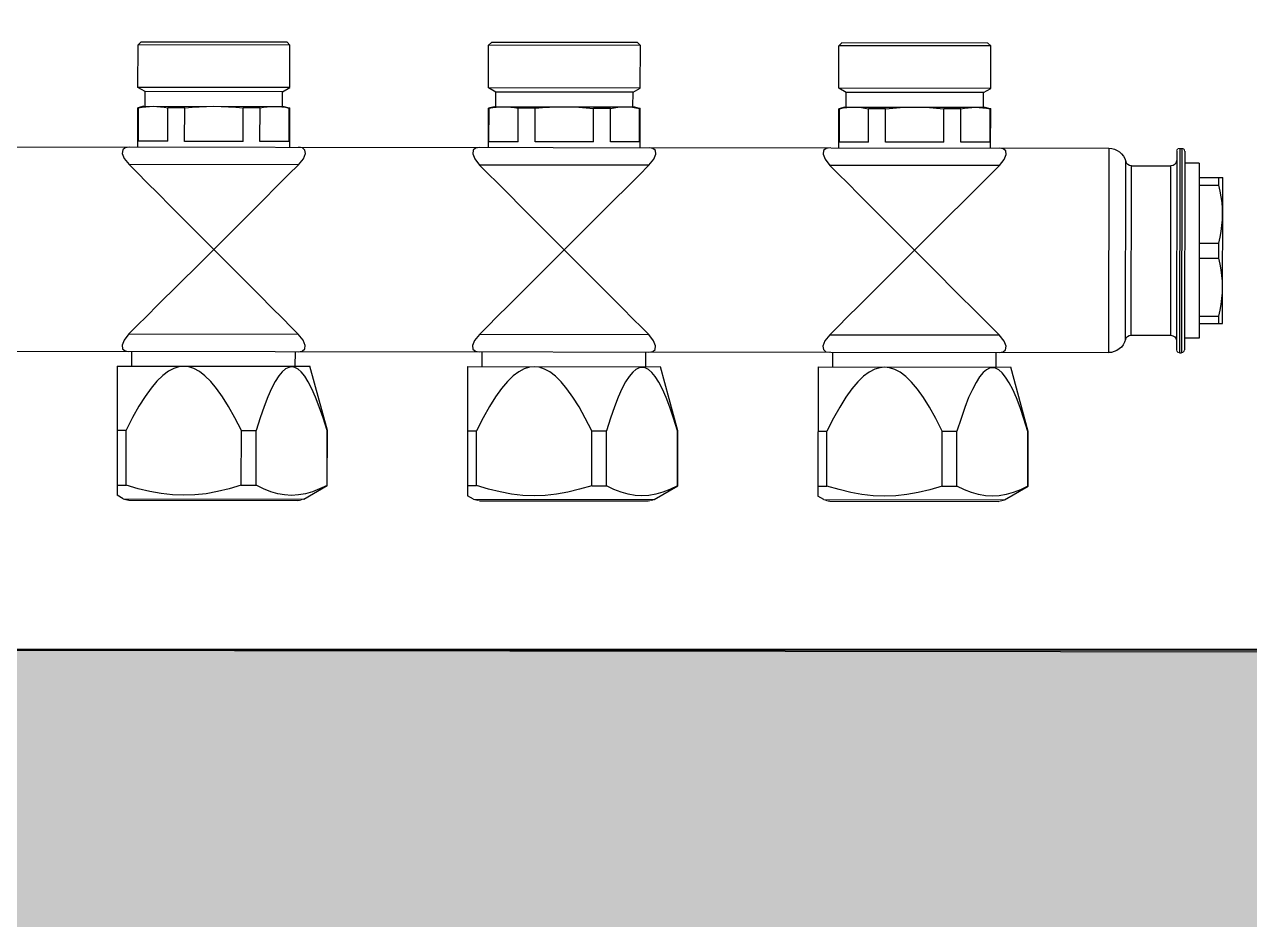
# Model space of a CAD drawing. Header units: millimetres. Extents: x 898 to 1196, y 229 to 443.
# Drawn here: x 1158.2545 to 1158.391, y 351.3377 to 351.4375 of the extents above; entities that cross this region are included whole.
import ezdxf

# ---------------------------------------------------------------- set-up
doc = ezdxf.new("R2010")
doc.units = ezdxf.units.MM
doc.layers.get('0').update_dxf_attribs({"color": 41})
for name, color, linetype, lineweight in [('alim', 5, 'Continuous', 5), ('CHAUFFAGE', 4, 'Continuous', 5), ('p hachure', 253, 'Continuous', 15), ('p mur', 7, 'Continuous', 40)]:
    doc.layers.add(name, color=color, linetype=linetype, lineweight=lineweight)

# ---------------------------------------------------------------- blocks, each defined once
blk = doc.blocks.new('AUDIT_I_240531090321-0')
at = {"color": 5, "linetype": 'Continuous'}
for centre, start, end in [((36.011, 3.885), 90, 120), ((38.903, 3.885), 60, 90), ((42.011, 3.885), 90, 120), ((44.903, 3.885), 60, 90), ((48.011, 3.885), 90, 120), ((50.903, 3.885), 60, 90)]:
    blk.add_arc(centre, 0.2, start, end, dxfattribs=at)
at = {"linetype": 'Continuous'}
for centre, start, end in [((53.995, 1.485), 90, 180), ((54.03, 1.485), 0, 90), ((53.995, -1.915), 180, 270), ((54.03, -1.915), 270, 0)]:
    blk.add_arc(centre, 0.05, start, end, dxfattribs=at)
blk = doc.blocks.new('c ef ecs')
at = {"layer": 'alim', "color": 1, "lineweight": -3}
for p, q in [((-303.87324, 72.79814), (-303.87291, 72.79846)), ((-303.87324, 72.79814), (-303.85631, 72.79814)), ((-303.87324, 72.7934), (-303.87324, 72.79814)), ((-303.87291, 72.79846), (-303.85663, 72.79846)), ((-303.85631, 72.79814), (-303.85663, 72.79846)), ((-303.85631, 72.7934), (-303.85631, 72.79814)), ((-303.83417, 72.79814), (-303.83384, 72.79846)), ((-303.83417, 72.79814), (-303.81724, 72.79814)), ((-303.83417, 72.7934), (-303.83417, 72.79814)), ((-303.83384, 72.79846), (-303.81757, 72.79846)), ((-303.81724, 72.79814), (-303.81757, 72.79846)), ((-303.81724, 72.7934), (-303.81724, 72.79814)), ((-303.7951, 72.79814), (-303.79478, 72.79846)), ((-303.7951, 72.79814), (-303.77817, 72.79814)), ((-303.7951, 72.7934), (-303.7951, 72.79814)), ((-303.79478, 72.79846), (-303.7785, 72.79846)), ((-303.77817, 72.79814), (-303.7785, 72.79846)), ((-303.77817, 72.7934), (-303.77817, 72.79814)), ((-303.87324, 72.7934), (-303.85631, 72.7934)), ((-303.87242, 72.79293), (-303.87324, 72.7934)), ((-303.85712, 72.79293), (-303.85631, 72.7934)), ((-303.83417, 72.7934), (-303.81724, 72.7934)), ((-303.83336, 72.79293), (-303.83417, 72.7934)), ((-303.81805, 72.79293), (-303.81724, 72.7934)), ((-303.7951, 72.7934), (-303.77817, 72.7934)), ((-303.79429, 72.79293), (-303.7951, 72.7934)), ((-303.77899, 72.79293), (-303.77817, 72.7934)), ((-303.87242, 72.79293), (-303.85712, 72.79293)), ((-303.87242, 72.7913), (-303.87242, 72.79293)), ((-303.85712, 72.7913), (-303.85712, 72.79293)), ((-303.83336, 72.79293), (-303.81805, 72.79293)), ((-303.83336, 72.7913), (-303.83336, 72.79293)), ((-303.81805, 72.7913), (-303.81805, 72.79293)), ((-303.79429, 72.79293), (-303.77899, 72.79293)), ((-303.79429, 72.7913), (-303.79429, 72.79293)), ((-303.77899, 72.7913), (-303.77899, 72.79293)), ((-303.87258, 72.7913), (-303.87324, 72.79112)), ((-303.87324, 72.79112), (-303.87317, 72.79112)), ((-303.87324, 72.78674), (-303.87324, 72.79112)), ((-303.87276, 72.7912), (-303.87317, 72.79112)), ((-303.87317, 72.78739), (-303.87317, 72.79112)), ((-303.87235, 72.79125), (-303.87276, 72.7912)), ((-303.85696, 72.7913), (-303.87258, 72.7913)), ((-303.87195, 72.79129), (-303.87235, 72.79125)), ((-303.87154, 72.7913), (-303.87195, 72.79129)), ((-303.87113, 72.79129), (-303.87154, 72.7913)), ((-303.87072, 72.79125), (-303.87113, 72.79129)), ((-303.87032, 72.7912), (-303.87072, 72.79125)), ((-303.86991, 72.79112), (-303.87032, 72.7912)), ((-303.86991, 72.79112), (-303.86803, 72.79112)), ((-303.86991, 72.78739), (-303.86991, 72.79112)), ((-303.86721, 72.7912), (-303.86803, 72.79112)), ((-303.86803, 72.78739), (-303.86803, 72.79112)), ((-303.8664, 72.79125), (-303.86721, 72.7912)), ((-303.86559, 72.79129), (-303.8664, 72.79125)), ((-303.86477, 72.7913), (-303.86559, 72.79129)), ((-303.86395, 72.79129), (-303.86477, 72.7913)), ((-303.86314, 72.79125), (-303.86395, 72.79129)), ((-303.86233, 72.7912), (-303.86314, 72.79125)), ((-303.86152, 72.79112), (-303.86233, 72.7912)), ((-303.86152, 72.79112), (-303.85963, 72.79112)), ((-303.86152, 72.78739), (-303.86152, 72.79112)), ((-303.85922, 72.7912), (-303.85963, 72.79112)), ((-303.85963, 72.78739), (-303.85963, 72.79112)), ((-303.85882, 72.79125), (-303.85922, 72.7912)), ((-303.85841, 72.79129), (-303.85882, 72.79125)), ((-303.858, 72.7913), (-303.85841, 72.79129)), ((-303.8576, 72.79129), (-303.858, 72.7913)), ((-303.85719, 72.79125), (-303.8576, 72.79129)), ((-303.85678, 72.7912), (-303.85719, 72.79125)), ((-303.85696, 72.7913), (-303.85631, 72.79112)), ((-303.85638, 72.79112), (-303.85678, 72.7912)), ((-303.85638, 72.79112), (-303.85631, 72.79112)), ((-303.85638, 72.78739), (-303.85638, 72.79112)), ((-303.85631, 72.78674), (-303.85631, 72.79112)), ((-303.83352, 72.7913), (-303.83417, 72.79112)), ((-303.83417, 72.79112), (-303.8341, 72.79112)), ((-303.83417, 72.78674), (-303.83417, 72.79112)), ((-303.83369, 72.7912), (-303.8341, 72.79112)), ((-303.8341, 72.78739), (-303.8341, 72.79112)), ((-303.83329, 72.79125), (-303.83369, 72.7912)), ((-303.81789, 72.7913), (-303.83352, 72.7913)), ((-303.83288, 72.79129), (-303.83329, 72.79125)), ((-303.83247, 72.7913), (-303.83288, 72.79129)), ((-303.83206, 72.79129), (-303.83247, 72.7913)), ((-303.83166, 72.79125), (-303.83206, 72.79129)), ((-303.83125, 72.7912), (-303.83166, 72.79125)), ((-303.83084, 72.79112), (-303.83125, 72.7912)), ((-303.83084, 72.79112), (-303.82896, 72.79112)), ((-303.83084, 72.78739), (-303.83084, 72.79112)), ((-303.82815, 72.7912), (-303.82896, 72.79112)), ((-303.82896, 72.78739), (-303.82896, 72.79112)), ((-303.82734, 72.79125), (-303.82815, 72.7912)), ((-303.82652, 72.79129), (-303.82734, 72.79125)), ((-303.8257, 72.7913), (-303.82652, 72.79129)), ((-303.82489, 72.79129), (-303.8257, 72.7913)), ((-303.82407, 72.79125), (-303.82489, 72.79129)), ((-303.82326, 72.7912), (-303.82407, 72.79125)), ((-303.82245, 72.79112), (-303.82326, 72.7912)), ((-303.82245, 72.79112), (-303.82057, 72.79112)), ((-303.82245, 72.78739), (-303.82245, 72.79112)), ((-303.82016, 72.7912), (-303.82057, 72.79112)), ((-303.82057, 72.78739), (-303.82057, 72.79112)), ((-303.81975, 72.79125), (-303.82016, 72.7912)), ((-303.81935, 72.79129), (-303.81975, 72.79125)), ((-303.81894, 72.7913), (-303.81935, 72.79129)), ((-303.81853, 72.79129), (-303.81894, 72.7913)), ((-303.81812, 72.79125), (-303.81853, 72.79129)), ((-303.81772, 72.7912), (-303.81812, 72.79125)), ((-303.81789, 72.7913), (-303.81724, 72.79112)), ((-303.81731, 72.79112), (-303.81772, 72.7912)), ((-303.81731, 72.79112), (-303.81724, 72.79112)), ((-303.81731, 72.78739), (-303.81731, 72.79112)), ((-303.81724, 72.78674), (-303.81724, 72.79112)), ((-303.79445, 72.7913), (-303.7951, 72.79112)), ((-303.7951, 72.79112), (-303.79503, 72.79112)), ((-303.7951, 72.78674), (-303.7951, 72.79112)), ((-303.79463, 72.7912), (-303.79503, 72.79112)), ((-303.79503, 72.78739), (-303.79503, 72.79112)), ((-303.79422, 72.79125), (-303.79463, 72.7912)), ((-303.77883, 72.7913), (-303.79445, 72.7913)), ((-303.79381, 72.79129), (-303.79422, 72.79125)), ((-303.7934, 72.7913), (-303.79381, 72.79129)), ((-303.793, 72.79129), (-303.7934, 72.7913)), ((-303.79259, 72.79125), (-303.793, 72.79129)), ((-303.79218, 72.7912), (-303.79259, 72.79125)), ((-303.79178, 72.79112), (-303.79218, 72.7912)), ((-303.79178, 72.79112), (-303.78989, 72.79112)), ((-303.79178, 72.78739), (-303.79178, 72.79112)), ((-303.78908, 72.7912), (-303.78989, 72.79112)), ((-303.78989, 72.78739), (-303.78989, 72.79112)), ((-303.78827, 72.79125), (-303.78908, 72.7912)), ((-303.78746, 72.79129), (-303.78827, 72.79125)), ((-303.78664, 72.7913), (-303.78746, 72.79129)), ((-303.78582, 72.79129), (-303.78664, 72.7913)), ((-303.78501, 72.79125), (-303.78582, 72.79129)), ((-303.7842, 72.7912), (-303.78501, 72.79125)), ((-303.78338, 72.79112), (-303.7842, 72.7912)), ((-303.78338, 72.79112), (-303.7815, 72.79112)), ((-303.78338, 72.78739), (-303.78338, 72.79112)), ((-303.78109, 72.7912), (-303.7815, 72.79112)), ((-303.7815, 72.78739), (-303.7815, 72.79112)), ((-303.78069, 72.79125), (-303.78109, 72.7912)), ((-303.78028, 72.79129), (-303.78069, 72.79125)), ((-303.77987, 72.7913), (-303.78028, 72.79129)), ((-303.77946, 72.79129), (-303.77987, 72.7913)), ((-303.77906, 72.79125), (-303.77946, 72.79129)), ((-303.77865, 72.7912), (-303.77906, 72.79125)), ((-303.77883, 72.7913), (-303.77817, 72.79112)), ((-303.77824, 72.79112), (-303.77865, 72.7912)), ((-303.77824, 72.79112), (-303.77817, 72.79112)), ((-303.77824, 72.78739), (-303.77824, 72.79112)), ((-303.77817, 72.78674), (-303.77817, 72.79112)), ((-303.89487, 72.78642), (-303.89487, 72.76428)), ((-303.89455, 72.78674), (-303.89455, 72.76395)), ((-303.89432, 72.78674), (-303.89455, 72.78674)), ((-303.89432, 72.78674), (-303.89432, 72.76395)), ((-303.89399, 72.78642), (-303.89399, 72.76428)), ((-303.88641, 72.78674), (-303.88641, 72.76395)), ((-303.61588, 72.78674), (-303.88641, 72.78674)), ((-303.87498, 72.78604), (-303.87493, 72.78644)), ((-303.87493, 72.78644), (-303.87465, 72.78667)), ((-303.87465, 72.78667), (-303.87421, 72.78674)), ((-303.87317, 72.78739), (-303.86991, 72.78739)), ((-303.86803, 72.78739), (-303.86152, 72.78739)), ((-303.85963, 72.78739), (-303.85638, 72.78739)), ((-303.85533, 72.78674), (-303.85489, 72.78667)), ((-303.85489, 72.78667), (-303.85462, 72.78644)), ((-303.85462, 72.78644), (-303.85456, 72.78604)), ((-303.83591, 72.78604), (-303.83586, 72.78644)), ((-303.83586, 72.78644), (-303.83559, 72.78667)), ((-303.83559, 72.78667), (-303.83515, 72.78674)), ((-303.8341, 72.78739), (-303.83084, 72.78739)), ((-303.82896, 72.78739), (-303.82245, 72.78739)), ((-303.82057, 72.78739), (-303.81731, 72.78739)), ((-303.81626, 72.78674), (-303.81582, 72.78667)), ((-303.81582, 72.78667), (-303.81555, 72.78644)), ((-303.81555, 72.78644), (-303.8155, 72.78604)), ((-303.79685, 72.78604), (-303.79679, 72.78644)), ((-303.79679, 72.78644), (-303.79652, 72.78667)), ((-303.79652, 72.78667), (-303.79608, 72.78674)), ((-303.79503, 72.78739), (-303.79178, 72.78739)), ((-303.78989, 72.78739), (-303.78338, 72.78739)), ((-303.7815, 72.78739), (-303.77824, 72.78739)), ((-303.7772, 72.78674), (-303.77676, 72.78667)), ((-303.77676, 72.78667), (-303.77648, 72.78644)), ((-303.77648, 72.78644), (-303.77643, 72.78604)), ((-303.8965, 72.78511), (-303.8965, 72.76558)), ((-303.8965, 72.78511), (-303.89487, 72.78511)), ((-303.8883, 72.76542), (-303.8883, 72.78528)), ((-303.87476, 72.78547), (-303.87498, 72.78604)), ((-303.87421, 72.78479), (-303.87476, 72.78547)), ((-303.85478, 72.78548), (-303.85533, 72.78479)), ((-303.85456, 72.78604), (-303.85478, 72.78548)), ((-303.83569, 72.78547), (-303.83591, 72.78604)), ((-303.83515, 72.78479), (-303.83569, 72.78547)), ((-303.81572, 72.78548), (-303.81626, 72.78479)), ((-303.8155, 72.78604), (-303.81572, 72.78548)), ((-303.79663, 72.78547), (-303.79685, 72.78604)), ((-303.79608, 72.78479), (-303.79663, 72.78547)), ((-303.77665, 72.78548), (-303.7772, 72.78479)), ((-303.77643, 72.78604), (-303.77665, 72.78548)), ((-303.89334, 72.76591), (-303.89334, 72.78479)), ((-303.88893, 72.78479), (-303.89334, 72.78479)), ((-303.88893, 72.76591), (-303.88893, 72.78479)), ((-303.87421, 72.78479), (-303.85533, 72.78479)), ((-303.87421, 72.78479), (-303.87311, 72.78369)), ((-303.87311, 72.78369), (-303.87182, 72.78239)), ((-303.85732, 72.7828), (-303.85626, 72.78386)), ((-303.85626, 72.78386), (-303.85533, 72.78479)), ((-303.83515, 72.78479), (-303.81626, 72.78479)), ((-303.83515, 72.78479), (-303.83404, 72.78369)), ((-303.83404, 72.78369), (-303.83275, 72.78239)), ((-303.81825, 72.7828), (-303.81719, 72.78386)), ((-303.81719, 72.78386), (-303.81626, 72.78479)), ((-303.79608, 72.78479), (-303.7772, 72.78479)), ((-303.79608, 72.78479), (-303.79498, 72.78369)), ((-303.79498, 72.78369), (-303.79368, 72.78239)), ((-303.77918, 72.7828), (-303.77812, 72.78386)), ((-303.77812, 72.78386), (-303.7772, 72.78479)), ((-303.89911, 72.76721), (-303.89911, 72.78349)), ((-303.8965, 72.78349), (-303.89911, 72.78349)), ((-303.89884, 72.78199), (-303.8987, 72.78265)), ((-303.8987, 72.78265), (-303.8987, 72.78349)), ((-303.8965, 72.78265), (-303.8987, 72.78265)), ((-303.87182, 72.78239), (-303.87028, 72.78085)), ((-303.85855, 72.78157), (-303.85732, 72.7828)), ((-303.83275, 72.78239), (-303.83121, 72.78085)), ((-303.81949, 72.78157), (-303.81825, 72.7828)), ((-303.79368, 72.78239), (-303.79214, 72.78085)), ((-303.78042, 72.78157), (-303.77918, 72.7828)), ((-303.89904, 72.7807), (-303.89896, 72.78134)), ((-303.89896, 72.78134), (-303.89884, 72.78199)), ((-303.87028, 72.78085), (-303.86853, 72.77911)), ((-303.85996, 72.78015), (-303.85855, 72.78157)), ((-303.83121, 72.78085), (-303.82947, 72.77911)), ((-303.8209, 72.78015), (-303.81949, 72.78157)), ((-303.79214, 72.78085), (-303.7904, 72.77911)), ((-303.78183, 72.78015), (-303.78042, 72.78157)), ((-303.89911, 72.77942), (-303.89909, 72.78006)), ((-303.89909, 72.78006), (-303.89904, 72.7807)), ((-303.86312, 72.77699), (-303.85996, 72.78015)), ((-303.82406, 72.77699), (-303.8209, 72.78015)), ((-303.78499, 72.77699), (-303.78183, 72.78015)), ((-303.89909, 72.77877), (-303.89911, 72.77942)), ((-303.89904, 72.77813), (-303.89909, 72.77877)), ((-303.89896, 72.77749), (-303.89904, 72.77813)), ((-303.86853, 72.77911), (-303.86667, 72.77725)), ((-303.82947, 72.77911), (-303.8276, 72.77725)), ((-303.7904, 72.77911), (-303.78854, 72.77725)), ((-303.89884, 72.77684), (-303.89896, 72.77749)), ((-303.8987, 72.77619), (-303.89884, 72.77684)), ((-303.86667, 72.77725), (-303.86477, 72.77535)), ((-303.86477, 72.77535), (-303.86312, 72.77699)), ((-303.8276, 72.77725), (-303.8257, 72.77535)), ((-303.8257, 72.77535), (-303.82406, 72.77699)), ((-303.78854, 72.77725), (-303.78664, 72.77535)), ((-303.78664, 72.77535), (-303.78499, 72.77699)), ((-303.8987, 72.77451), (-303.8987, 72.77619)), ((-303.8965, 72.77619), (-303.8987, 72.77619)), ((-303.89884, 72.77385), (-303.8987, 72.77451)), ((-303.8965, 72.77451), (-303.8987, 72.77451)), ((-303.86477, 72.77535), (-303.86664, 72.77348)), ((-303.86313, 72.77371), (-303.86477, 72.77535)), ((-303.8257, 72.77535), (-303.82758, 72.77348)), ((-303.82406, 72.77371), (-303.8257, 72.77535)), ((-303.78664, 72.77535), (-303.78851, 72.77348)), ((-303.785, 72.77371), (-303.78664, 72.77535)), ((-303.89904, 72.77256), (-303.89896, 72.77321)), ((-303.89896, 72.77321), (-303.89884, 72.77385)), ((-303.86664, 72.77348), (-303.86991, 72.77021)), ((-303.85856, 72.76914), (-303.86313, 72.77371)), ((-303.82758, 72.77348), (-303.83084, 72.77021)), ((-303.81949, 72.76914), (-303.82406, 72.77371)), ((-303.78851, 72.77348), (-303.79177, 72.77021)), ((-303.78043, 72.76914), (-303.785, 72.77371)), ((-303.89911, 72.77128), (-303.89909, 72.77192)), ((-303.89909, 72.77063), (-303.89911, 72.77128)), ((-303.89909, 72.77192), (-303.89904, 72.77256)), ((-303.89904, 72.76999), (-303.89909, 72.77063)), ((-303.89896, 72.76935), (-303.89904, 72.76999)), ((-303.86991, 72.77021), (-303.87127, 72.76885)), ((-303.83084, 72.77021), (-303.83221, 72.76885)), ((-303.79177, 72.77021), (-303.79314, 72.76885)), ((-303.89884, 72.7687), (-303.89896, 72.76935)), ((-303.8987, 72.76805), (-303.89884, 72.7687)), ((-303.87127, 72.76885), (-303.87245, 72.76767)), ((-303.85732, 72.7679), (-303.85856, 72.76914)), ((-303.83221, 72.76885), (-303.83338, 72.76767)), ((-303.81825, 72.7679), (-303.81949, 72.76914)), ((-303.79314, 72.76885), (-303.79432, 72.76767)), ((-303.77919, 72.7679), (-303.78043, 72.76914)), ((-303.8965, 72.76721), (-303.89911, 72.76721)), ((-303.8987, 72.76721), (-303.8987, 72.76805)), ((-303.8965, 72.76805), (-303.8987, 72.76805)), ((-303.87245, 72.76767), (-303.87342, 72.7667)), ((-303.85626, 72.76683), (-303.85732, 72.7679)), ((-303.83338, 72.76767), (-303.83436, 72.7667)), ((-303.81719, 72.76683), (-303.81825, 72.7679)), ((-303.79432, 72.76767), (-303.79529, 72.7667)), ((-303.77812, 72.76683), (-303.77919, 72.7679)), ((-303.88893, 72.76591), (-303.89334, 72.76591)), ((-303.87476, 72.76522), (-303.87421, 72.76591)), ((-303.87342, 72.7667), (-303.87421, 72.76591)), ((-303.85533, 72.76591), (-303.87421, 72.76591)), ((-303.85533, 72.7659), (-303.85626, 72.76683)), ((-303.85533, 72.7659), (-303.85478, 72.76522)), ((-303.83569, 72.76522), (-303.83514, 72.76591)), ((-303.83436, 72.7667), (-303.83514, 72.76591)), ((-303.81626, 72.76591), (-303.83514, 72.76591)), ((-303.81626, 72.7659), (-303.81719, 72.76683)), ((-303.81626, 72.7659), (-303.81572, 72.76522)), ((-303.79663, 72.76522), (-303.79608, 72.76591)), ((-303.79529, 72.7667), (-303.79608, 72.76591)), ((-303.7772, 72.76591), (-303.79608, 72.76591)), ((-303.7772, 72.7659), (-303.77812, 72.76683)), ((-303.7772, 72.7659), (-303.77665, 72.76522)), ((-303.8965, 72.76558), (-303.89487, 72.76558)), ((-303.87498, 72.76465), (-303.87476, 72.76522)), ((-303.87493, 72.76425), (-303.87498, 72.76465)), ((-303.85478, 72.76522), (-303.85456, 72.76465)), ((-303.85456, 72.76465), (-303.85462, 72.76425)), ((-303.83591, 72.76465), (-303.83569, 72.76522)), ((-303.83586, 72.76425), (-303.83591, 72.76465)), ((-303.81572, 72.76522), (-303.8155, 72.76465)), ((-303.8155, 72.76465), (-303.81555, 72.76425)), ((-303.79685, 72.76465), (-303.79663, 72.76522)), ((-303.79679, 72.76425), (-303.79685, 72.76465)), ((-303.77665, 72.76522), (-303.77643, 72.76465)), ((-303.77643, 72.76465), (-303.77648, 72.76425)), ((-303.89432, 72.76395), (-303.89455, 72.76395)), ((-303.61588, 72.76395), (-303.88641, 72.76395)), ((-303.87465, 72.76402), (-303.87493, 72.76425)), ((-303.87421, 72.76395), (-303.87465, 72.76402)), ((-303.87389, 72.76232), (-303.87389, 72.76395)), ((-303.85566, 72.76232), (-303.85566, 72.76395)), ((-303.85489, 72.76402), (-303.85533, 72.76395)), ((-303.85462, 72.76425), (-303.85489, 72.76402)), ((-303.83559, 72.76402), (-303.83586, 72.76425)), ((-303.83515, 72.76395), (-303.83559, 72.76402)), ((-303.83482, 72.76232), (-303.83482, 72.76395)), ((-303.81659, 72.76232), (-303.81659, 72.76395)), ((-303.81582, 72.76402), (-303.81626, 72.76395)), ((-303.81555, 72.76425), (-303.81582, 72.76402)), ((-303.79652, 72.76402), (-303.79679, 72.76425)), ((-303.79608, 72.76395), (-303.79652, 72.76402)), ((-303.79575, 72.76232), (-303.79575, 72.76395)), ((-303.77752, 72.76232), (-303.77752, 72.76395)), ((-303.77676, 72.76402), (-303.7772, 72.76395)), ((-303.77648, 72.76425), (-303.77676, 72.76402)), ((-303.87747, 72.75516), (-303.87551, 72.76232)), ((-303.85403, 72.76232), (-303.87551, 72.76232)), ((-303.87455, 72.76169), (-303.87418, 72.76201)), ((-303.87418, 72.76201), (-303.87382, 72.76219)), ((-303.87382, 72.76219), (-303.87349, 72.76225)), ((-303.87349, 72.76225), (-303.87315, 72.7622)), ((-303.87315, 72.7622), (-303.8728, 72.76202)), ((-303.8728, 72.76202), (-303.87242, 72.76171)), ((-303.86382, 72.76125), (-303.86319, 72.76173)), ((-303.86319, 72.76173), (-303.86258, 72.76205)), ((-303.86258, 72.76205), (-303.86201, 72.76224)), ((-303.86201, 72.76224), (-303.86146, 72.7623)), ((-303.86146, 72.7623), (-303.86092, 72.76224)), ((-303.86092, 72.76224), (-303.86034, 72.76207)), ((-303.86034, 72.76207), (-303.85974, 72.76175)), ((-303.85974, 72.76175), (-303.85911, 72.76128)), ((-303.85403, 72.76232), (-303.85403, 72.74791)), ((-303.8384, 72.75516), (-303.83645, 72.76232)), ((-303.81496, 72.76232), (-303.83645, 72.76232)), ((-303.83548, 72.76169), (-303.83511, 72.76201)), ((-303.83511, 72.76201), (-303.83476, 72.76219)), ((-303.83476, 72.76219), (-303.83442, 72.76225)), ((-303.83442, 72.76225), (-303.83408, 72.7622)), ((-303.83408, 72.7622), (-303.83373, 72.76202)), ((-303.83373, 72.76202), (-303.83336, 72.76171)), ((-303.82475, 72.76125), (-303.82412, 72.76173)), ((-303.82412, 72.76173), (-303.82352, 72.76205)), ((-303.82352, 72.76205), (-303.82295, 72.76224)), ((-303.82295, 72.76224), (-303.8224, 72.7623)), ((-303.8224, 72.7623), (-303.82185, 72.76224)), ((-303.82185, 72.76224), (-303.82128, 72.76207)), ((-303.82128, 72.76207), (-303.82067, 72.76175)), ((-303.82067, 72.76175), (-303.82004, 72.76128)), ((-303.81496, 72.76232), (-303.81496, 72.74791)), ((-303.79933, 72.75516), (-303.79738, 72.76232)), ((-303.7759, 72.76232), (-303.79738, 72.76232)), ((-303.79642, 72.76169), (-303.79605, 72.76201)), ((-303.79605, 72.76201), (-303.79569, 72.76219)), ((-303.79569, 72.76219), (-303.79535, 72.76225)), ((-303.79535, 72.76225), (-303.79502, 72.7622)), ((-303.79502, 72.7622), (-303.79466, 72.76202)), ((-303.79466, 72.76202), (-303.79429, 72.76171)), ((-303.78568, 72.76125), (-303.78506, 72.76173)), ((-303.78506, 72.76173), (-303.78445, 72.76205)), ((-303.78445, 72.76205), (-303.78388, 72.76224)), ((-303.78388, 72.76224), (-303.78333, 72.7623)), ((-303.78333, 72.7623), (-303.78278, 72.76224)), ((-303.78278, 72.76224), (-303.78221, 72.76207)), ((-303.78221, 72.76207), (-303.78161, 72.76175)), ((-303.78161, 72.76175), (-303.78098, 72.76128)), ((-303.7759, 72.76232), (-303.7759, 72.74791)), ((-303.87573, 72.75982), (-303.87533, 72.76059)), ((-303.87533, 72.76059), (-303.87494, 72.76122)), ((-303.87494, 72.76122), (-303.87455, 72.76169)), ((-303.87242, 72.76171), (-303.87204, 72.76124)), ((-303.87204, 72.76124), (-303.87164, 72.76062)), ((-303.87164, 72.76062), (-303.87123, 72.75984)), ((-303.86511, 72.75985), (-303.86446, 72.76063)), ((-303.86446, 72.76063), (-303.86382, 72.76125)), ((-303.85911, 72.76128), (-303.85846, 72.76065)), ((-303.85846, 72.76065), (-303.85781, 72.75987)), ((-303.83667, 72.75982), (-303.83627, 72.76059)), ((-303.83627, 72.76059), (-303.83587, 72.76122)), ((-303.83587, 72.76122), (-303.83548, 72.76169)), ((-303.83336, 72.76171), (-303.83297, 72.76124)), ((-303.83297, 72.76124), (-303.83257, 72.76062)), ((-303.83257, 72.76062), (-303.83217, 72.75984)), ((-303.82604, 72.75985), (-303.82539, 72.76063)), ((-303.82539, 72.76063), (-303.82475, 72.76125)), ((-303.82004, 72.76128), (-303.8194, 72.76065)), ((-303.8194, 72.76065), (-303.81874, 72.75987)), ((-303.7976, 72.75982), (-303.7972, 72.76059)), ((-303.7972, 72.76059), (-303.7968, 72.76122)), ((-303.7968, 72.76122), (-303.79642, 72.76169)), ((-303.79429, 72.76171), (-303.7939, 72.76124)), ((-303.7939, 72.76124), (-303.79351, 72.76062)), ((-303.79351, 72.76062), (-303.7931, 72.75984)), ((-303.78698, 72.75985), (-303.78633, 72.76063)), ((-303.78633, 72.76063), (-303.78568, 72.76125)), ((-303.78098, 72.76128), (-303.78033, 72.76065)), ((-303.78033, 72.76065), (-303.77968, 72.75987)), ((-303.87614, 72.75889), (-303.87573, 72.75982)), ((-303.87123, 72.75984), (-303.87082, 72.75892)), ((-303.86577, 72.75892), (-303.86511, 72.75985)), ((-303.85781, 72.75987), (-303.85714, 72.75894)), ((-303.83708, 72.75889), (-303.83667, 72.75982)), ((-303.83217, 72.75984), (-303.83176, 72.75892)), ((-303.82671, 72.75892), (-303.82604, 72.75985)), ((-303.81874, 72.75987), (-303.81807, 72.75894)), ((-303.79801, 72.75889), (-303.7976, 72.75982)), ((-303.7931, 72.75984), (-303.79269, 72.75892)), ((-303.78764, 72.75892), (-303.78698, 72.75985)), ((-303.77968, 72.75987), (-303.77901, 72.75894)), ((-303.87699, 72.75657), (-303.87656, 72.75782)), ((-303.87656, 72.75782), (-303.87614, 72.75889)), ((-303.87082, 72.75892), (-303.8704, 72.75783)), ((-303.8704, 72.75783), (-303.86997, 72.75658)), ((-303.86715, 72.75658), (-303.86645, 72.75783)), ((-303.86645, 72.75783), (-303.86577, 72.75892)), ((-303.85714, 72.75894), (-303.85646, 72.75785)), ((-303.85646, 72.75785), (-303.85575, 72.75659)), ((-303.83793, 72.75657), (-303.8375, 72.75782)), ((-303.8375, 72.75782), (-303.83708, 72.75889)), ((-303.83176, 72.75892), (-303.83133, 72.75783)), ((-303.83133, 72.75783), (-303.8309, 72.75658)), ((-303.82808, 72.75658), (-303.82739, 72.75783)), ((-303.82739, 72.75783), (-303.82671, 72.75892)), ((-303.81807, 72.75894), (-303.81739, 72.75785)), ((-303.81739, 72.75785), (-303.81669, 72.75659)), ((-303.79886, 72.75657), (-303.79843, 72.75782)), ((-303.79843, 72.75782), (-303.79801, 72.75889)), ((-303.79269, 72.75892), (-303.79227, 72.75783)), ((-303.79227, 72.75783), (-303.79184, 72.75658)), ((-303.78902, 72.75658), (-303.78832, 72.75783)), ((-303.78832, 72.75783), (-303.78764, 72.75892)), ((-303.77901, 72.75894), (-303.77832, 72.75785)), ((-303.77832, 72.75785), (-303.77762, 72.75659)), ((-303.87744, 72.75516), (-303.87699, 72.75657)), ((-303.86997, 72.75658), (-303.86952, 72.75516)), ((-303.86787, 72.75516), (-303.86715, 72.75658)), ((-303.85575, 72.75659), (-303.85502, 72.75516)), ((-303.83837, 72.75516), (-303.83793, 72.75657)), ((-303.8309, 72.75658), (-303.83045, 72.75516)), ((-303.82881, 72.75516), (-303.82808, 72.75658)), ((-303.81669, 72.75659), (-303.81596, 72.75516)), ((-303.7993, 72.75516), (-303.79886, 72.75657)), ((-303.79184, 72.75658), (-303.79139, 72.75516)), ((-303.78974, 72.75516), (-303.78902, 72.75658)), ((-303.77762, 72.75659), (-303.77689, 72.75516)), ((-303.87744, 72.75516), (-303.87747, 72.75516)), ((-303.87747, 72.74904), (-303.87747, 72.75516)), ((-303.87744, 72.74904), (-303.87744, 72.75516)), ((-303.86787, 72.75516), (-303.86952, 72.75516)), ((-303.86952, 72.74904), (-303.86952, 72.75516)), ((-303.86787, 72.74904), (-303.86787, 72.75516)), ((-303.85403, 72.75516), (-303.85502, 72.75516)), ((-303.85502, 72.74904), (-303.85502, 72.75516)), ((-303.83837, 72.75516), (-303.8384, 72.75516)), ((-303.8384, 72.74904), (-303.8384, 72.75516)), ((-303.83837, 72.74904), (-303.83837, 72.75516)), ((-303.82881, 72.75516), (-303.83045, 72.75516)), ((-303.83045, 72.74904), (-303.83045, 72.75516)), ((-303.82881, 72.74904), (-303.82881, 72.75516)), ((-303.81496, 72.75516), (-303.81596, 72.75516)), ((-303.81596, 72.74904), (-303.81596, 72.75516)), ((-303.7993, 72.75516), (-303.79933, 72.75516)), ((-303.79933, 72.74904), (-303.79933, 72.75516)), ((-303.7993, 72.74904), (-303.7993, 72.75516)), ((-303.78974, 72.75516), (-303.79139, 72.75516)), ((-303.79139, 72.74904), (-303.79139, 72.75516)), ((-303.78974, 72.74904), (-303.78974, 72.75516)), ((-303.7759, 72.75516), (-303.77689, 72.75516)), ((-303.77689, 72.74904), (-303.77689, 72.75516)), ((-303.87744, 72.74904), (-303.87747, 72.74904)), ((-303.87484, 72.74752), (-303.87747, 72.74904)), ((-303.87744, 72.74904), (-303.8766, 72.74864)), ((-303.8766, 72.74864), (-303.8758, 72.74833)), ((-303.8758, 72.74833), (-303.87502, 72.74811)), ((-303.87502, 72.74811), (-303.87425, 72.74797)), ((-303.87271, 72.74797), (-303.87193, 72.74811)), ((-303.87193, 72.74811), (-303.87115, 72.74833)), ((-303.87115, 72.74833), (-303.87036, 72.74864)), ((-303.87036, 72.74864), (-303.86952, 72.74904)), ((-303.86787, 72.74904), (-303.86952, 72.74904)), ((-303.86787, 72.74904), (-303.86651, 72.74864)), ((-303.86651, 72.74864), (-303.86522, 72.74833)), ((-303.86522, 72.74833), (-303.86395, 72.7481)), ((-303.86395, 72.7481), (-303.8627, 72.74796)), ((-303.8602, 72.74796), (-303.85894, 72.7481)), ((-303.85894, 72.7481), (-303.85768, 72.74833)), ((-303.85768, 72.74833), (-303.85638, 72.74864)), ((-303.85638, 72.74864), (-303.85502, 72.74904)), ((-303.85403, 72.74904), (-303.85502, 72.74904)), ((-303.83837, 72.74904), (-303.8384, 72.74904)), ((-303.83577, 72.74752), (-303.8384, 72.74904)), ((-303.83837, 72.74904), (-303.83753, 72.74864)), ((-303.83753, 72.74864), (-303.83674, 72.74833)), ((-303.83674, 72.74833), (-303.83596, 72.74811)), ((-303.83596, 72.74811), (-303.83518, 72.74797)), ((-303.83364, 72.74797), (-303.83287, 72.74811)), ((-303.83287, 72.74811), (-303.83209, 72.74833)), ((-303.83209, 72.74833), (-303.83129, 72.74864)), ((-303.83129, 72.74864), (-303.83045, 72.74904)), ((-303.82881, 72.74904), (-303.83045, 72.74904)), ((-303.82881, 72.74904), (-303.82745, 72.74864)), ((-303.82745, 72.74864), (-303.82615, 72.74833)), ((-303.82615, 72.74833), (-303.82489, 72.7481)), ((-303.82489, 72.7481), (-303.82363, 72.74796)), ((-303.82113, 72.74796), (-303.81988, 72.7481)), ((-303.81988, 72.7481), (-303.81861, 72.74833)), ((-303.81861, 72.74833), (-303.81732, 72.74864)), ((-303.81732, 72.74864), (-303.81596, 72.74904)), ((-303.81496, 72.74904), (-303.81596, 72.74904)), ((-303.7993, 72.74904), (-303.79933, 72.74904)), ((-303.79671, 72.74752), (-303.79933, 72.74904)), ((-303.7993, 72.74904), (-303.79847, 72.74864)), ((-303.79847, 72.74864), (-303.79767, 72.74833)), ((-303.79767, 72.74833), (-303.79689, 72.74811)), ((-303.79689, 72.74811), (-303.79612, 72.74797)), ((-303.79457, 72.74797), (-303.7938, 72.74811)), ((-303.7938, 72.74811), (-303.79302, 72.74833)), ((-303.79302, 72.74833), (-303.79222, 72.74864)), ((-303.79222, 72.74864), (-303.79139, 72.74904)), ((-303.78974, 72.74904), (-303.79139, 72.74904)), ((-303.78974, 72.74904), (-303.78838, 72.74864)), ((-303.78838, 72.74864), (-303.78709, 72.74833)), ((-303.78709, 72.74833), (-303.78582, 72.7481)), ((-303.78582, 72.7481), (-303.78457, 72.74796)), ((-303.78206, 72.74796), (-303.78081, 72.7481)), ((-303.78081, 72.7481), (-303.77955, 72.74833)), ((-303.77955, 72.74833), (-303.77825, 72.74864)), ((-303.77825, 72.74864), (-303.77689, 72.74904)), ((-303.7759, 72.74904), (-303.77689, 72.74904)), ((-303.8547, 72.74752), (-303.87484, 72.74752)), ((-303.87425, 72.74797), (-303.87348, 72.74792)), ((-303.85535, 72.74735), (-303.87419, 72.74735)), ((-303.87348, 72.74792), (-303.87271, 72.74797)), ((-303.8627, 72.74796), (-303.86145, 72.74792)), ((-303.86145, 72.74792), (-303.8602, 72.74796)), ((-303.8547, 72.74752), (-303.85403, 72.74791)), ((-303.81564, 72.74752), (-303.83577, 72.74752)), ((-303.83518, 72.74797), (-303.83441, 72.74792)), ((-303.81629, 72.74735), (-303.83512, 72.74735)), ((-303.83441, 72.74792), (-303.83364, 72.74797)), ((-303.82363, 72.74796), (-303.82238, 72.74792)), ((-303.82238, 72.74792), (-303.82113, 72.74796)), ((-303.81564, 72.74752), (-303.81496, 72.74791)), ((-303.77657, 72.74752), (-303.79671, 72.74752)), ((-303.79612, 72.74797), (-303.79535, 72.74792)), ((-303.77722, 72.74735), (-303.79606, 72.74735)), ((-303.79535, 72.74792), (-303.79457, 72.74797)), ((-303.78457, 72.74796), (-303.78332, 72.74792)), ((-303.78332, 72.74792), (-303.78206, 72.74796)), ((-303.77657, 72.74752), (-303.7759, 72.74791))]:
    blk.add_line(p, q, dxfattribs=at)
at = {"layer": 'alim', "color": 1, "linetype": 'ByBlock', "lineweight": -3}
blk.add_lwpolyline([(-303.97318, 72.88104), (-303.48203, 72.88104), (-303.48203, 72.73061), (-303.97318, 72.73061)], close=True, dxfattribs=at)
at = {"layer": 'alim', "color": 1, "lineweight": -3}
for centre, major_axis, start_param, end_param in [((-303.88641, 72.78479), (0.00138, 0.00138), 0.785398, 2.103515), ((-303.89334, 72.78544), (-0.00046, 0.00046), 0.785398, 2.356194), ((-303.88893, 72.78544), (0.00046, 0.00046), 3.926991, 5.245104), ((-303.89334, 72.76525), (-0.00046, 0.00046), -0.785398, 0.785398), ((-303.88893, 72.76525), (-0.00046, 0.00046), 4.179673, 5.497787), ((-303.88641, 72.76591), (-0.00138, 0.00138), 1.038078, 2.356194)]:
    blk.add_ellipse(centre, major_axis=major_axis, ratio=1, start_param=start_param, end_param=end_param, dxfattribs=at)
at = {"layer": 'alim', "color": 1, "lineweight": -3, "xscale": 0.006511055038041, "yscale": 0.006511055038041, "zscale": 0.006511055038041, "rotation": 180}
blk.add_blockref('AUDIT_I_240531090321-0', (-303.54275, 72.77395), dxfattribs=at)

msp = doc.modelspace()

# ---------------------------------------------------------------- hatches: boundary and pattern name
at = {"layer": 'p hachure', "transparency": 33554559}
h = msp.add_hatch(color=256, dxfattribs=at)
h.dxf.hatch_style = 1
edge = h.paths.add_edge_path()
edge.add_line((1157.72197, 349.03354), (1158.81347, 348.28355))
edge.add_arc((1158.71347, 348.28355), 0.1, -180, 0, ccw=False)
edge.add_line((1158.61347, 348.28355), (1157.75999, 349.03354))
edge.add_line((1157.75999, 349.03354), (1157.71347, 349.03354))
edge.add_line((1157.71347, 349.03354), (1157.71347, 347.28355))
edge.add_line((1157.71347, 347.28355), (1159.71347, 347.28355))
edge.add_line((1159.71347, 347.28355), (1159.71347, 350.18354))
edge.add_line((1159.71347, 350.18354), (1159.61347, 350.18354))
edge.add_line((1159.61347, 350.18354), (1159.61347, 350.28354))
edge.add_line((1159.61347, 350.28354), (1159.71347, 350.28354))
edge.add_line((1159.71347, 350.28354), (1159.71347, 350.38354))
edge.add_line((1159.71347, 350.38354), (1160.06347, 350.38354))
edge.add_line((1160.06347, 350.38354), (1160.06347, 350.28354))
edge.add_line((1160.06347, 350.28354), (1160.16347, 350.28354))
edge.add_line((1160.16347, 350.28354), (1160.16347, 350.18354))
edge.add_line((1160.16347, 350.18354), (1159.96347, 350.18354))
edge.add_line((1159.96347, 350.18354), (1159.96347, 345.03355))
edge.add_line((1159.96347, 345.03355), (1159.86347, 345.03355))
edge.add_line((1159.86347, 345.03355), (1159.86347, 346.93355))
edge.add_line((1159.86347, 346.93355), (1157.86347, 346.93355))
edge.add_line((1157.86347, 346.93355), (1157.86347, 346.88355))
edge.add_line((1157.86347, 346.88355), (1157.26347, 346.88355))
edge.add_line((1157.26347, 346.88355), (1157.26347, 351.53355))
edge.add_line((1157.26347, 351.53355), (1157.78284, 351.53355))
edge.add_line((1157.78284, 351.53355), (1157.78284, 351.36773))
edge.add_line((1157.78284, 351.36773), (1158.65014, 351.36773))
edge.add_line((1158.65014, 351.36773), (1158.65014, 351.53355))
edge.add_line((1158.65014, 351.53355), (1158.71347, 351.53355))
edge.add_line((1158.71347, 351.53355), (1158.71347, 351.28354))
edge.add_line((1158.71347, 351.28354), (1157.71347, 351.28354))
edge.add_line((1157.71347, 351.28354), (1157.71347, 349.28354))
edge.add_line((1157.71347, 349.28354), (1157.7, 349.28354))
edge.add_line((1157.7, 349.28354), (1157.70164, 350.28354))
edge.add_line((1157.70164, 350.28354), (1157.7, 350.28354))
edge.add_line((1157.7, 350.28354), (1157.7, 350.18354))
edge.add_line((1157.7, 350.18354), (1157.6969, 350.18354))
edge.add_line((1157.6969, 350.18354), (1157.72197, 349.03354))

# ---------------------------------------------------------------- linework, layer by layer
at = {"layer": 'p mur'}
msp.add_lwpolyline([(1157.78284, 351.53355), (1158.65014, 351.53355), (1158.65014, 351.36773), (1157.78284, 351.36773)], close=True, dxfattribs=at)

# ---------------------------------------------------------------- block references
at = {"layer": 'CHAUFFAGE', "xscale": -1, "rotation": 359.9305508729037}
msp.add_blockref('c ef ecs', (854.40095, 279.00533), dxfattribs=at)

doc.saveas('drawing.dxf')
